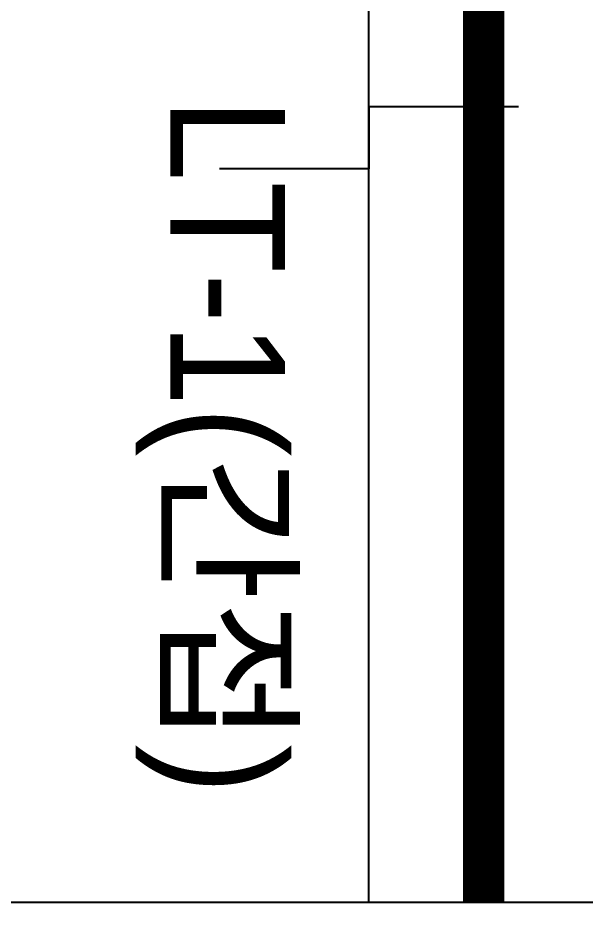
# Model space of a CAD drawing. Header units: millimetres. Extents: x 261942 to 379971, y 117646 to 213875.
# Drawn here: x 323443 to 323938, y 160630 to 161418 of the extents above; entities that cross this region are included whole.
import ezdxf
from ezdxf.enums import TextEntityAlignment as Align

# ---------------------------------------------------------------- set-up
doc = ezdxf.new("R2010")
doc.units = ezdxf.units.MM
doc.header["$LTSCALE"] = 100
doc.linetypes.add('HID', pattern=[2.3, 1.5, -0.8])
for name, color, linetype in [('02-WAL', 2, 'Continuous'), ('06-LIGHT', 4, 'Continuous'), ('RC-LIGHT', 7, 'Continuous')]:
    doc.layers.add(name, color=color, linetype=linetype)
doc.styles.add('코레일둥고', font='Korail_Round_Gothic_Medium.ttf')

# ---------------------------------------------------------------- blocks, each defined once
blk = doc.blocks.new('FLOORPLAN')
at = {"layer": '02-WAL'}
blk.add_line((174978.92, 57096.48), (177358.92, 57096.48), dxfattribs=at)

msp = doc.modelspace()

# ---------------------------------------------------------------- linework, layer by layer
at = {"layer": '06-LIGHT', "color": 10, "linetype": 'HID', "const_width": 36}
msp.add_lwpolyline([(323848.66, 160647.91), (323848.66, 163209.91)], dxfattribs=at)
at = {"layer": '06-LIGHT'}
for points in [[(323748.66, 160647.91), (323748.66, 163209.91)], [(323878.79, 161340.92), (323748.66, 161340.92), (323748.66, 161286.92), (323618.53, 161286.92)]]:
    msp.add_lwpolyline(points, dxfattribs=at)

# ---------------------------------------------------------------- block references
msp.add_blockref('FLOORPLAN', (147189.74, 103551.43))

# ---------------------------------------------------------------- texts
at = {"layer": 'RC-LIGHT', "color": 30, "style": '코레일둥고'}
msp.add_text('LT-1(간접)', height=100, rotation=270, dxfattribs=at).set_placement((323675.63, 161348.87), align=Align.TOP_LEFT)

doc.saveas('drawing.dxf')
